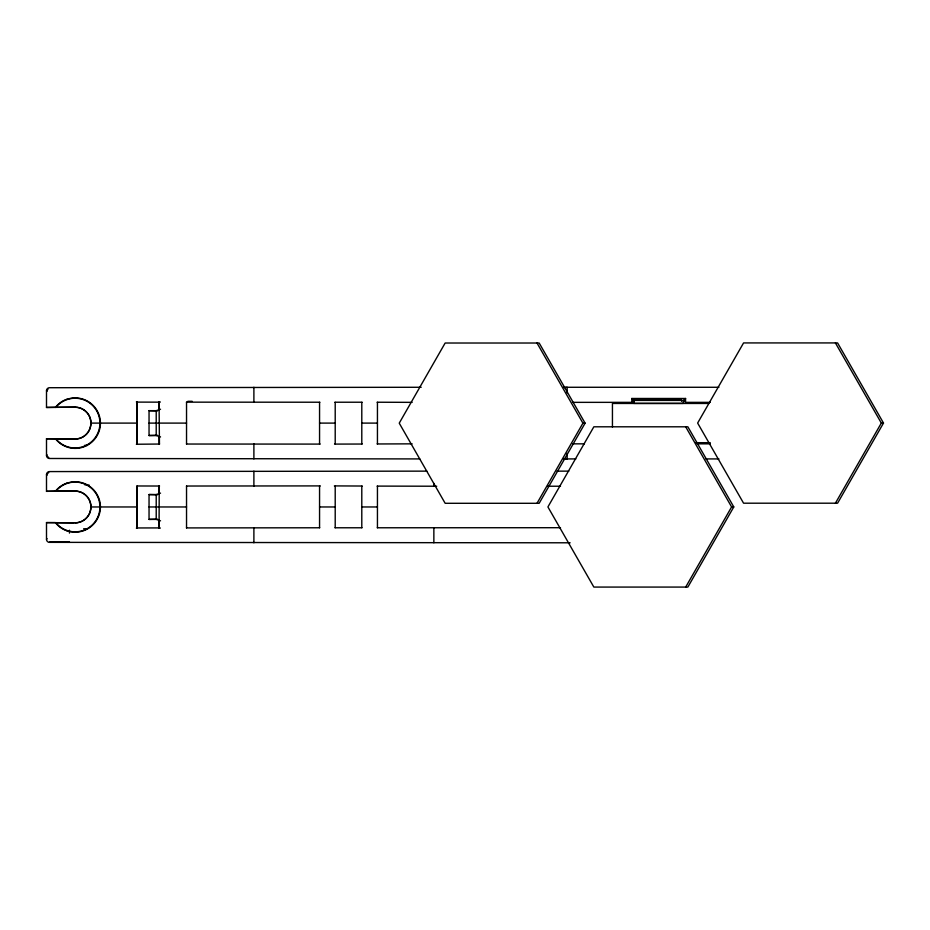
<?xml version="1.0" encoding="UTF-8"?>
<svg xmlns="http://www.w3.org/2000/svg" width="930" height="930" viewBox="0 0 930 930"><rect width="100%" height="100%" fill="white"/><g stroke="black" fill="none" stroke-linecap="round" stroke-linejoin="round"><path stroke-width="1.4" d="M633.993 403.12L634.039 400.191L681.341 400.156L681.678 401.307M537.005 503.293L582.924 423.162L537.005 343.019M585.098 423.162L539.168 503.293L445.156 503.293L399.237 423.162L445.156 343.019L539.168 343.019L585.098 423.162L582.924 423.162M685.689 587.074L731.608 506.943L685.689 426.8M733.782 506.943L687.863 587.074L593.851 587.074L547.921 506.943L593.851 426.8L687.863 426.8L733.782 506.943L731.608 506.943M835.407 503.2L881.326 423.057L835.407 342.926M883.5 423.057L837.581 503.2L743.57 503.2L697.64 423.057L743.57 342.926L837.581 342.926L883.5 423.057L881.326 423.057M419.79 458.92L49.511 458.49A3.034 3.011 -90 0 1 46.5 455.468L47.105 454.851M570.148 542.795L49.511 542.353A3.034 3.011 -90 0 1 46.5 539.33L47.105 538.726M49.511 542.353L50.127 541.737L69.436 541.737M186.477 444.04L320.222 444.098M186.477 527.915L319.722 527.775M572.903 402.353L631.842 402.353L632.888 401.307L632.888 399.54M710.206 402.353L685.573 402.353L685.573 398.482L683.492 400.563L683.178 403.388L633.83 403.388L633.783 400.47M421.197 387.275L49.511 387.717A3.034 3.011 -90 0 0 46.5 390.74L46.5 407.456L75.063 407.154A15.938 15.938 0 0 1 91.001 423.103L136.954 423.103M160.541 436.961L156.217 435.531L149.044 435.531L149.044 410.665L156.217 410.665L160.541 409.235M426.824 471.138L49.511 471.58A3.034 3.011 -90 0 0 46.5 474.602L46.5 491.331L75.063 491.028A15.938 15.938 0 0 1 91.001 506.966L136.954 506.966M160.541 520.835L156.217 519.405L149.044 519.405L149.044 494.539L156.217 494.539L160.541 493.109M186.477 402.155L319.885 402.225M334.881 402.225L362.119 402.225M334.544 444.098L362.293 444.04M377.115 443.97L412.153 443.843M186.477 486.03L320.385 485.902M334.382 485.902L362.293 486.03M335.044 527.775L361.956 527.775M377.278 527.775L560.488 527.705M159.448 444.075L159.065 402.004L159.065 409.235M159.065 520.823L159.065 528.066L159.239 485.925M46.5 407.456L55.812 407.317A24.889 24.889 0 0 1 92.07 404.934A24.889 24.889 0 0 1 92.07 441.273A24.889 24.889 0 0 1 55.812 438.879L74.075 438.937M46.5 491.331L55.812 491.191A24.889 24.889 0 0 1 92.07 488.796A24.889 24.889 0 0 1 92.07 525.136A24.889 24.889 0 0 1 55.812 522.741L73.749 522.811M564.475 387.647L567.161 387.275L567.161 392.762M149.056 435.519L157.542 435.298M149.056 519.393L157.542 519.161M55.812 407.317L74.4 407.259M55.812 491.191L73.435 491.133M46.5 455.468L46.5 438.739L55.428 438.762A25.389 25.191 -90 0 0 66.716 446.888A25.366 25.18 90 0 0 100.428 423.103A25.366 25.18 -90 0 0 66.751 399.412M136.373 444.249L159.542 444.04M46.5 539.33L46.5 522.602L55.335 522.602A25.389 25.191 -90 0 0 66.716 530.751M159.542 527.915L136.954 527.961L136.954 485.972L159.542 486.03M136.373 528.124L137.187 528.112L137.187 485.82M159.065 528.066L160.297 528.066M563.51 387.275L718.913 387.275M631.842 402.353L631.842 398.482L685.573 398.482M187.848 401.307L192.161 401.307M377.115 402.225L412.153 402.353M708.8 403.457L612.44 403.457L612.44 427.079M149.044 423.103L186.535 423.103M319.56 423.103L335.207 423.103M361.793 423.103L377.441 423.103M75.063 407.154L75.063 407.259A15.833 15.833 0 0 1 90.896 423.103A15.938 15.938 0 0 1 75.063 439.041L46.5 438.739M695.861 442.68L710.241 442.68M572.903 443.843L584.412 443.843M697.163 443.843L710.206 443.843M84.525 445.389L87.408 445.389M563.51 458.92L575.833 458.92M705.905 458.92L718.913 458.92M557.047 471.138L568.835 471.138M84.525 484.67L87.408 484.67M86.455 485.169L89.28 485.169M377.115 486.099L436.728 486.227M547.538 486.227L560.488 486.227M74.4 491.133L75.063 491.133A15.833 15.833 0 0 1 90.896 506.966A15.938 15.938 0 0 1 75.063 522.916L75.063 522.811A15.833 15.833 0 0 0 90.896 506.966M149.044 506.966L186.535 506.966M319.56 506.966L335.207 506.966M361.793 506.966L377.441 506.966M75.063 522.811L46.5 522.602M83.619 528.763L86.455 528.763M136.373 401.946L137.187 401.946L137.187 444.249M159.065 402.004L160.297 402.004M159.542 402.155L136.954 402.109L136.954 444.087M149.056 410.676L157.542 410.909M149.056 494.551L157.542 494.772M675.843 399.505L681.341 400.156M564.475 458.548L567.161 458.92L567.161 453.445M685.573 402.353L683.631 400.423L633.772 400.423L631.842 398.482M46.5 390.74L47.105 391.344M46.5 474.602L47.105 475.218M433.857 483.402L433.857 486.227M433.857 527.705L433.857 542.795M377.441 402.353L377.441 443.843M377.441 486.227L377.441 527.705M361.793 402.353L361.793 443.843M361.793 486.227L361.793 527.705M335.207 402.353L335.207 443.843M335.207 486.227L335.207 527.705M319.56 402.353L319.56 443.843M319.56 486.227L319.56 527.705M253.89 387.275L253.89 402.353M253.89 443.843L253.89 458.92M253.89 471.138L253.89 486.227M253.89 527.705L253.89 542.795M186.535 402.213L186.535 443.982M186.535 486.088L186.535 527.856M159.065 436.961L159.065 444.203M159.065 485.867L159.065 493.109M156.217 410.665L156.217 435.531M156.217 494.539L156.217 519.405M75.063 438.937L75.063 439.041A15.833 15.833 0 0 0 90.896 423.103M69.436 530.205L69.436 533.088M66.751 530.658A25.366 25.18 90 0 0 100.428 506.966A25.366 25.18 -90 0 0 66.751 483.286M55.3 491.342A25.389 25.191 90 0 1 66.716 483.182M47.442 473.823A3.023 3.023 0 0 1 48.744 472.533M48.744 457.537A3.023 3.023 0 0 1 47.442 456.235M55.3 407.468A25.389 25.191 90 0 1 66.716 399.307M47.325 390.228A3.023 3.023 0 0 1 47.988 389.205"/></g></svg>
